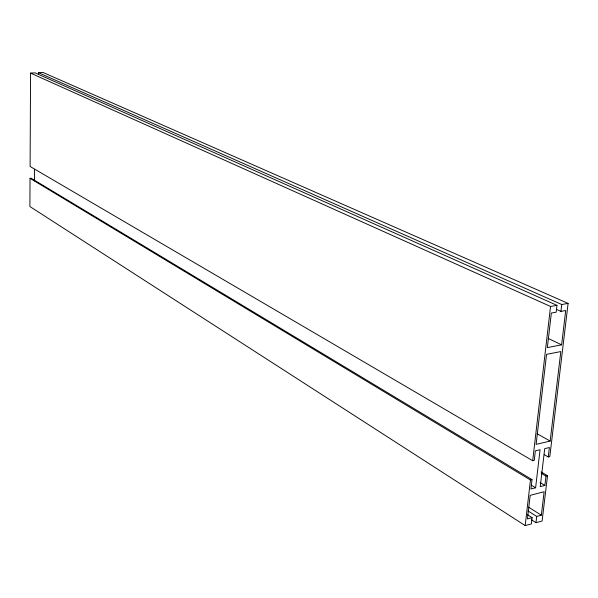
<?xml version="1.0" encoding="UTF-8"?>
<svg xmlns="http://www.w3.org/2000/svg" width="598" height="598" viewBox="0 0 598 598"><rect width="100%" height="100%" fill="white"/><g stroke="black" fill="none" stroke-linecap="round" stroke-linejoin="round"><path stroke-width="0.9" d="M556.671 309.45L560.931 311.364L565.708 310.512L561.619 344.844L547.342 347.588L551.349 313.053L556.17 312.201L556.977 305.339L35.08 72.851L30.565 73.106L30.102 166.476L532.691 460.729L534.253 460.348L535.352 450.855L540.061 449.741L535.606 487.789L530.927 488.985L532.018 479.611L31.141 178.226L30.042 178.324L29.9 206.534L525.186 525.582L531.383 523.908L532.115 517.651L527.376 514.646M34.445 180.985L34.512 169.271M38.429 74.309L38.436 72.664L42.929 72.418L568.1 303.403L549.809 456.588L548.269 456.962L544.225 454.637M525.186 525.582L530.463 480L30.042 178.324M532.691 460.729L550.549 306.453L30.565 73.106M541.093 471.934L547.521 475.731L542.117 521.015L535.98 522.667L536.712 516.418L528.027 510.946M560.931 311.364L561.739 304.509L38.436 72.664M536.712 516.418L541.332 515.184L544.128 491.758L530.187 495.338L527.451 518.892L532.115 517.651M548.269 456.962L549.39 447.521L544.718 448.635L540.233 486.615L544.875 485.434L545.989 476.113L541.16 473.257M550.16 441.077L560.819 351.564L546.557 354.352L536.107 444.374L550.16 441.077L537.131 433.767M530.463 480L532.018 479.611M545.989 476.113L547.521 475.731M550.549 306.453L556.977 305.339M561.739 304.509L568.1 303.403M548.134 338.423L561.619 344.844M540.069 482.549L544.875 485.434M531.615 485.374L535.606 487.789M528.684 507.254L541.332 515.184M531.256 519.662L535.98 522.667"/></g></svg>
